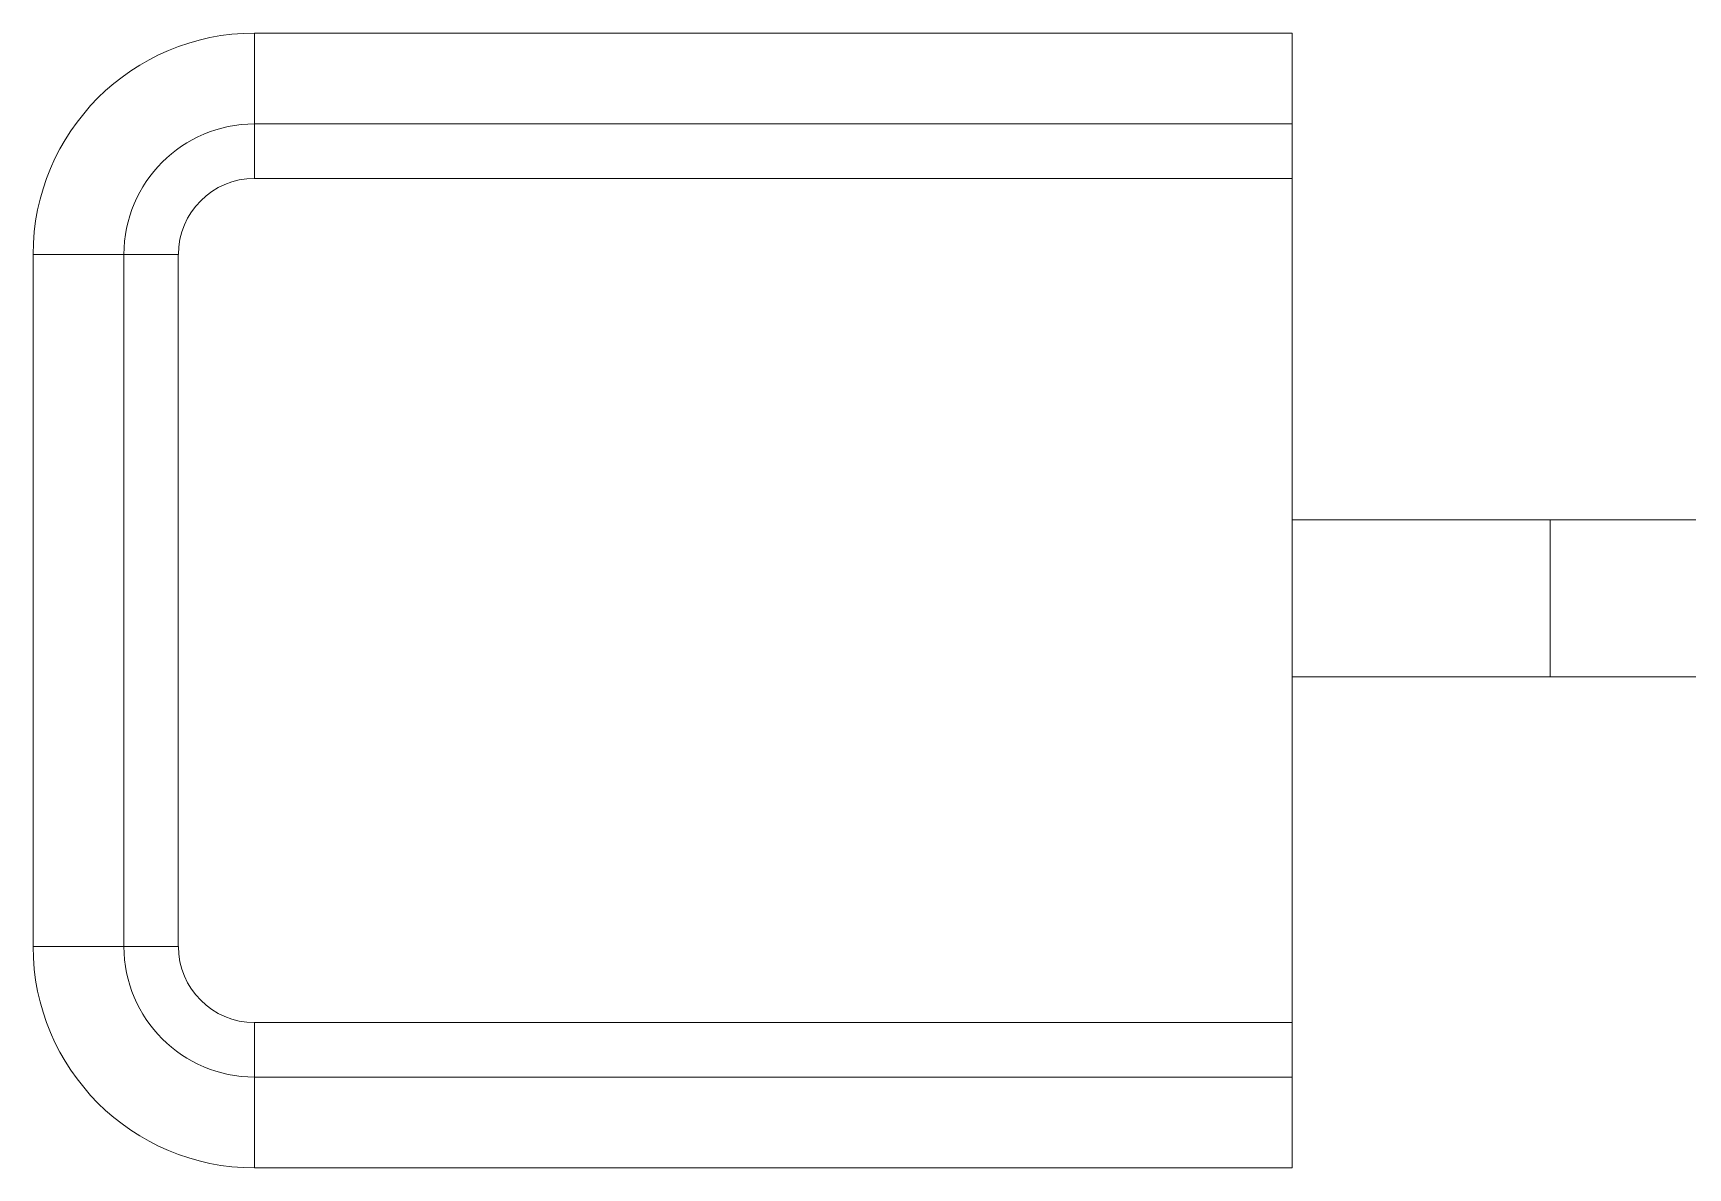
# Model space of a CAD drawing. Header units: millimetres. Extents: x 15833 to 16724, y 29277 to 29907.
# Drawn here: x 16455.5 to 16481.81, y 29655.97 to 29674.01 of the extents above; entities that cross this region are included whole.
import ezdxf

# ---------------------------------------------------------------- set-up
doc = ezdxf.new("R2010")
doc.units = ezdxf.units.MM

msp = doc.modelspace()

# ---------------------------------------------------------------- linework, layer by layer
at = {"linetype": 'Continuous', "lineweight": 0}
for p, q in [((16459.024, 29671.702), (16459.024, 29674.012)), ((16459.024, 29674.012), (16475.524, 29674.012)), ((16475.524, 29655.97), (16475.524, 29674.012)), ((16475.524, 29672.568), (16459.024, 29672.568)), ((16475.524, 29671.702), (16459.024, 29671.702)), ((16455.503, 29659.491), (16455.503, 29670.491)), ((16457.812, 29670.491), (16455.503, 29670.491)), ((16456.946, 29670.491), (16456.946, 29659.491)), ((16457.812, 29670.491), (16457.812, 29659.491)), ((16475.524, 29666.276), (16484.834, 29666.276)), ((16479.624, 29666.276), (16479.624, 29663.776)), ((16475.524, 29663.776), (16484.834, 29663.776)), ((16457.812, 29659.491), (16455.503, 29659.491)), ((16459.024, 29658.28), (16459.024, 29655.97)), ((16459.024, 29658.28), (16475.524, 29658.28)), ((16459.024, 29657.414), (16475.524, 29657.414)), ((16475.524, 29655.97), (16459.024, 29655.97))]:
    msp.add_line(p, q, dxfattribs=at)
for centre, radius, start, end in [((16459.024, 29670.491), 3.521, 90, 180), ((16459.024, 29670.491), 2.077, 90, 180), ((16459.024, 29670.491), 1.211, 90, 180), ((16459.024, 29659.491), 3.521, 180, 270), ((16459.024, 29659.491), 2.077, 180, 270), ((16459.024, 29659.491), 1.211, 180, 270)]:
    msp.add_arc(centre, radius, start, end, dxfattribs=at)

doc.saveas('drawing.dxf')
